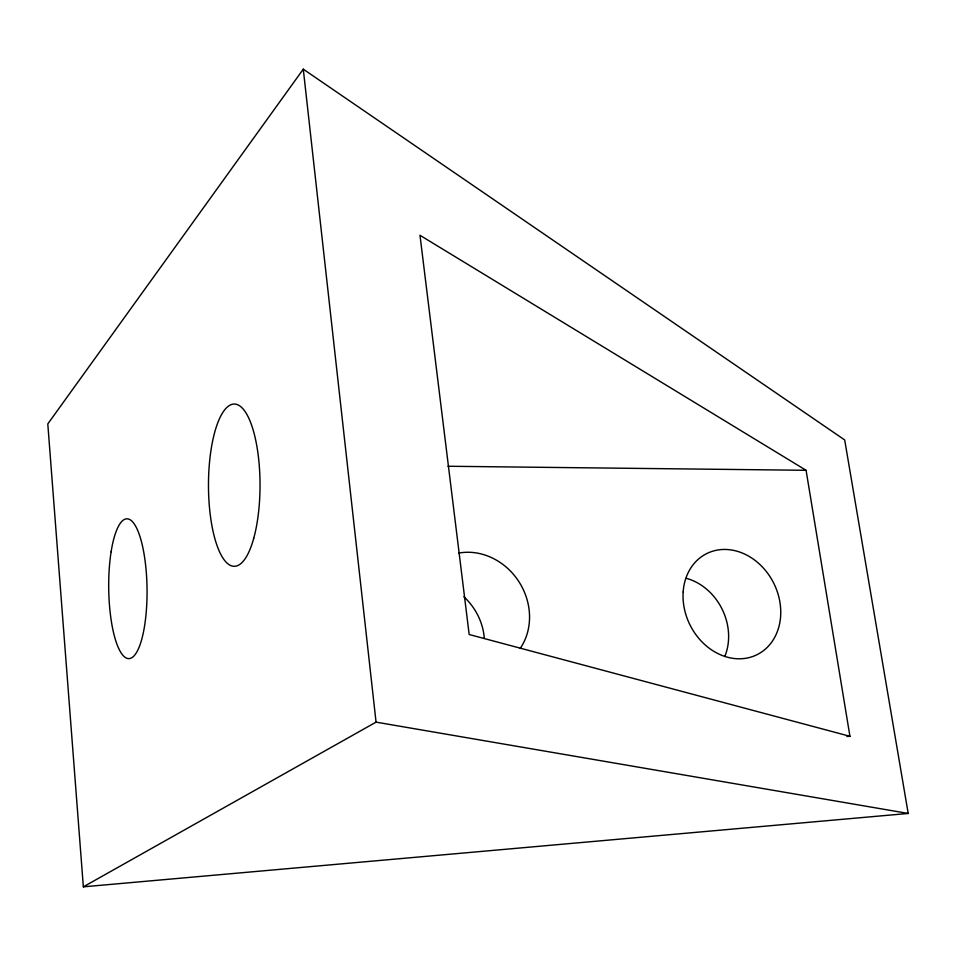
<?xml version="1.0" encoding="UTF-8"?>
<svg xmlns="http://www.w3.org/2000/svg" width="956" height="956" viewBox="0 0 956 956"><rect width="100%" height="100%" fill="white"/><g stroke="black" fill="none" stroke-linecap="round" stroke-linejoin="round"><path stroke-width="1.43" d="M303.279 69.167L47.8 423.914L83.351 886.833L908.2 813.46L844.686 439.951L303.279 69.167L376.055 722.139L83.351 886.833M846.968 736.502L849.944 736.311L806.075 470.292L419.983 235.296L469.169 634.509L849.944 736.311M447.958 466.253L806.075 470.292M376.055 722.139L908.2 813.46M458.713 553.07A60.503 53.799 57.6 0 1 518.905 581.678A60.503 53.799 57.6 0 1 520.184 648.443M686.253 578.296A54.205 45.721 63.7 0 1 724.779 656.473M463.875 596.795A57.91 52.257 57.4 0 1 484.322 638.429M683.158 591.967A56.476 46.796 63.5 0 0 753.125 656.366A56.476 46.796 63.5 0 0 759.399 564.028A56.476 46.796 63.5 0 0 683.158 591.967M111.123 551.779A69.931 19.168 89.2 0 0 128.08 658.565A69.931 19.168 89.2 0 0 144.344 555.711A69.931 19.168 89.2 0 0 111.123 551.779M253.722 538.348A81.117 25.776 -90 0 0 239.203 405.559A81.117 25.776 -90 0 0 209.89 511.687A81.117 25.776 -90 0 0 253.722 538.348"/></g></svg>
